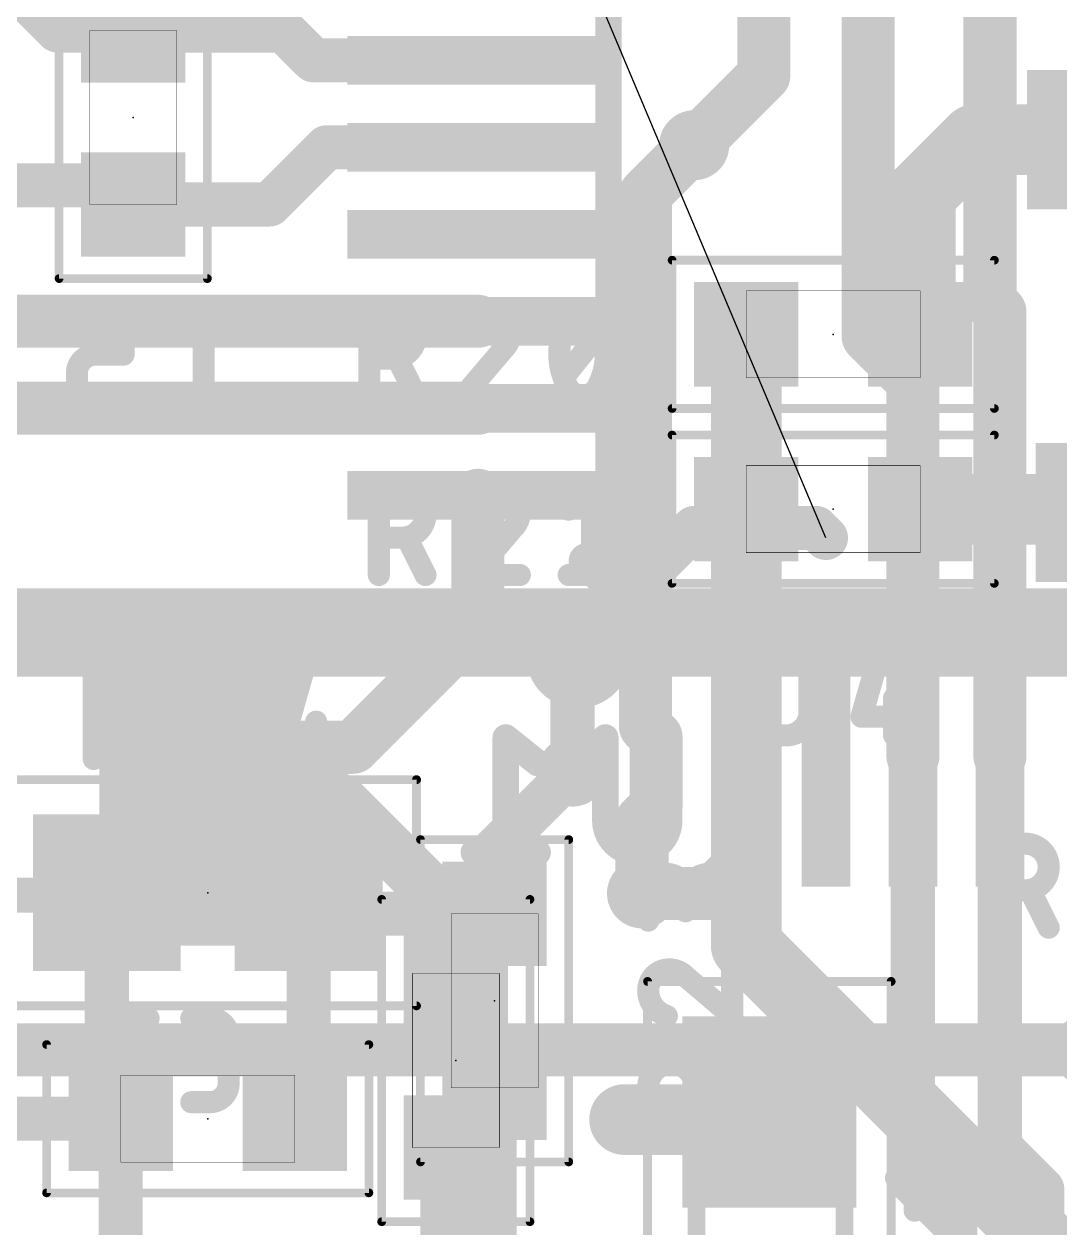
# Model space of a CAD drawing. Extents: x 23.6 to 57.9, y 14.1 to 54.9.
# Drawn here: x 37.05 to 43, y 24.48 to 31.4 of the extents above; entities that cross this region are included whole.
import ezdxf

# ---------------------------------------------------------------- set-up
doc = ezdxf.new("R2010")
doc.units = 0
for name, color, linetype in [('1', 12, 'CONTINUOUS'), ('16', 132, 'CONTINUOUS'), ('18', 110, 'CONTINUOUS'), ('19', 53, 'CONTINUOUS'), ('22', 253, 'CONTINUOUS'), ('23', 53, 'CONTINUOUS'), ('24', 53, 'CONTINUOUS'), ('25', 253, 'CONTINUOUS'), ('26', 253, 'CONTINUOUS'), ('39', 12, 'CONTINUOUS'), ('40', 132, 'CONTINUOUS'), ('51', 253, 'CONTINUOUS'), ('52', 253, 'CONTINUOUS')]:
    doc.layers.add(name, color=color, linetype=linetype)

# ---------------------------------------------------------------- blocks, each defined once
blk = doc.blocks.new('RECT')
blk.add_solid([(-0.5, -0.5), (0.5, -0.5), (-0.5, 0.5), (0.5, 0.5)])
blk = doc.blocks.new('ROUNDV')
at = {"const_width": 0.5}
blk.add_lwpolyline([(0, -0.25, 1), (0, 0.25, 1), (0, -0.25)], format="xyb", dxfattribs=at)

msp = doc.modelspace()

# ---------------------------------------------------------------- linework, layer by layer
at = {"layer": '1'}
for points, const_width in [([(42.513, 30.732), (42.199, 30.418)], 0.4064), ([(43.213, 30.732), (42.513, 30.732)], 0.4064), ([(40.6196, 30.4196), (40.9, 30.7)], 0.3048), ([(42.199, 29.613), (42.199, 30.418)], 0.4064), ([(40.6196, 27.3601), (40.6196, 30.4196)], 0.3048), ([(41.199, 28.608), (41.199, 29.613)], 0.4064), ([(41.199, 26.101), (41.199, 28.608)], 0.4064), ([(42.199, 28.608), (43.243, 28.608)], 0.4064), ([(29.7, 27.9), (46.8, 27.9)], 0.508), ([(40.6806, 27.2991), (40.6196, 27.3601)], 0.3048), ([(40.6806, 26.9009), (40.6806, 27.2991)], 0.3048), ([(39.753, 26.653), (40.2, 27.1)], 0.254), ([(40.6, 26.8203), (40.6806, 26.9009)], 0.3048), ([(40.6, 26.4), (40.6, 26.8203)], 0.3048), ([(39.753, 26.283), (39.753, 26.653)], 0.254), ([(37.524, 26.4035), (37.524, 25.185)], 0.254), ([(38.8045, 26.283), (38.684, 26.4035)], 0.254), ([(38.684, 26.4035), (38.684, 25.185)], 0.254), ([(39.753, 26.283), (38.8045, 26.283)], 0.254), ([(43.63, 23.67), (41.199, 26.101)], 0.4064), ([(52.1, 25.5), (33.2, 25.5)], 0.3048), ([(39.753, 25.283), (39.753, 23.853)], 0.254), ([(37.524, 25.185), (37.604, 25.105)], 0.254), ([(38.684, 25.185), (38.604, 25.105)], 0.254), ([(36.705, 25.105), (37.604, 25.105)], 0.254), ([(37.604, 25.105), (37.604, 24.196)], 0.254)]:
    msp.add_lwpolyline(points, dxfattribs=dict(at, const_width=const_width))
for points, const_width in [([(42.513, 30.8336, 1), (42.513, 30.6304)], 0.2032), ([(42.5848, 30.6602, 1), (42.4412, 30.8038)], 0.2032), ([(40.9539, 30.6461, 1), (40.8461, 30.7539)], 0.1524), ([(42.3006, 30.418, 1), (42.0974, 30.418)], 0.2032), ([(42.1272, 30.4898, 1), (42.2708, 30.3462)], 0.2032), ([(40.6958, 30.4196, 1), (40.5434, 30.4196)], 0.1524), ([(40.5657, 30.4735, 1), (40.6735, 30.3657)], 0.1524), ([(41.3006, 29.613, 1), (41.0974, 29.613)], 0.2032), ([(42.0974, 29.613, 1), (42.3006, 29.613)], 0.2032), ([(41.3006, 28.608, 1), (41.0974, 28.608)], 0.2032), ([(42.199, 28.7096, 1), (42.199, 28.5064)], 0.2032), ([(41.0974, 28.608, 1), (41.3006, 28.608)], 0.2032), ([(40.6735, 27.414, 1), (40.5657, 27.3062)], 0.1524), ([(40.5434, 27.3601, 1), (40.6958, 27.3601)], 0.1524), ([(40.7568, 27.2991, 1), (40.6044, 27.2991)], 0.1524), ([(40.6267, 27.2452, 1), (40.7345, 27.353)], 0.1524), ([(40.2449, 27.0551, 1), (40.1551, 27.1449)], 0.127), ([(40.7345, 26.847, 1), (40.6267, 26.9548)], 0.1524), ([(40.6762, 26.8203, 1), (40.5238, 26.8203)], 0.1524), ([(40.5461, 26.8742, 1), (40.6539, 26.7664)], 0.1524), ([(40.6044, 26.9009, 1), (40.7568, 26.9009)], 0.1524), ([(39.8165, 26.653, 1), (39.6895, 26.653)], 0.127), ([(39.7081, 26.6979, 1), (39.7979, 26.6081)], 0.127), ([(37.5875, 26.4035, 1), (37.4605, 26.4035)], 0.127), ([(38.7289, 26.4484, 1), (38.6391, 26.3586)], 0.127), ([(38.7475, 26.4035, 1), (38.6205, 26.4035)], 0.127), ([(40.5238, 26.4, 1), (40.6762, 26.4)], 0.1524), ([(38.8045, 26.3465, 1), (38.8045, 26.2195)], 0.127), ([(38.7596, 26.2381, 1), (38.8494, 26.3279)], 0.127), ([(39.753, 26.2195, 1), (39.753, 26.3465)], 0.127), ([(39.6895, 26.283, 1), (39.8165, 26.283)], 0.127), ([(41.2708, 26.1728, 1), (41.1272, 26.0292)], 0.2032), ([(41.0974, 26.101, 1), (41.3006, 26.101)], 0.2032), ([(39.8165, 25.283, 1), (39.6895, 25.283)], 0.127), ([(37.5689, 25.2299, 1), (37.4791, 25.1401)], 0.127), ([(38.7289, 25.1401, 1), (38.6391, 25.2299)], 0.127), ([(37.4605, 25.185, 1), (37.5875, 25.185)], 0.127), ([(37.6675, 25.105, 1), (37.5405, 25.105)], 0.127), ([(37.5591, 25.0601, 1), (37.6489, 25.1499)], 0.127), ([(37.604, 25.0415, 1), (37.604, 25.1685)], 0.127), ([(38.5591, 25.1499, 1), (38.6489, 25.0601)], 0.127), ([(38.6205, 25.185, 1), (38.7475, 25.185)], 0.127)]:
    msp.add_lwpolyline(points, format="xyb", dxfattribs=dict(at, const_width=const_width))
at = {"layer": '16'}
for points, const_width in [([(42.6, 29.8), (42.6, 34.1)], 0.3048), ([(41.3, 31.1), (41.3, 34)], 0.3048), ([(41.9, 29.6), (41.9, 34)], 0.3048), ([(37.2404, 31.3596), (37, 31.6)], 0.254), ([(37.676, 31.3596), (37.2404, 31.3596)], 0.254), ([(38.5404, 31.3596), (37.676, 31.3596)], 0.254), ([(38.712, 31.188), (38.5404, 31.3596)], 0.254), ([(39.657, 31.188), (38.712, 31.188)], 0.254), ([(40.9, 30.7), (41.3, 31.1)], 0.3048), ([(38.788, 30.688), (38.4596, 30.3596)], 0.254), ([(39.657, 30.688), (38.788, 30.688)], 0.254), ([(37.5662, 30.4694), (36.6, 30.4694)], 0.254), ([(37.676, 30.3596), (37.5662, 30.4694)], 0.254), ([(38.4596, 30.3596), (37.676, 30.3596)], 0.254), ([(42.657, 29.743), (42.6, 29.8)], 0.3048), ([(42.657, 27.188), (42.657, 29.743)], 0.3048), ([(39.657, 29.688), (36.188, 29.688)], 0.3048), ([(42.157, 29.343), (41.9, 29.6)], 0.3048), ([(42.157, 27.188), (42.157, 29.343)], 0.3048), ([(39.657, 29.188), (36.488, 29.188)], 0.3048), ([(39.657, 28.688), (39.657, 27.957)], 0.3048), ([(40.2, 27.8), (40.9, 28.5)], 0.254), ([(40.9, 28.5), (41.6, 28.5)], 0.254), ([(41.6, 28.5), (41.657, 28.443)], 0.254), ([(39.657, 27.957), (38.9394, 27.2394)], 0.3048), ([(40.2, 27.1), (40.2, 27.8)], 0.254), ([(38.1, 27.2394), (38.0304, 27.1698)], 0.3048), ([(38.9394, 27.2394), (38.1, 27.2394)], 0.3048), ([(41.157, 27.188), (41.157, 26.557)], 0.3048), ([(38.0304, 27.1698), (38.0304, 27.1394)], 0.3048), ([(38.0304, 27.1394), (38.2304, 26.9394)], 0.3048), ([(42.157, 27.188), (42.157, 24.7359)], 0.254), ([(42.657, 27.188), (42.657, 24.943)], 0.254), ([(38.8606, 26.9394), (38.2304, 26.9394)], 0.3048), ([(39.3455, 26.4545), (38.8606, 26.9394)], 0.3048), ([(41.157, 26.557), (41, 26.4)], 0.3048), ([(39.53, 26.27), (39.3455, 26.4545)], 0.3048), ([(41, 26.4), (40.6, 26.4)], 0.3048), ([(39.53, 25.939), (39.53, 26.27)], 0.3048), ([(41.332, 25.1438), (41.2882, 25.1)], 0.4064), ([(41.2882, 25.1), (40.5, 25.1)], 0.4064), ([(39.53, 24.939), (39.53, 23.77)], 0.4064), ([(42.657, 24.943), (42.9, 24.7)], 0.254), ([(42.157, 24.7359), (42.4, 24.4929)], 0.254), ([(42.9, 24.7), (42.9, 23.3886)], 0.254), ([(42.4, 24.4929), (42.4, 23.1815)], 0.254)]:
    msp.add_lwpolyline(points, dxfattribs=dict(at, const_width=const_width))
for points, const_width in [([(37.2404, 31.4231, 1), (37.2404, 31.2961)], 0.127), ([(37.676, 31.4231, 1), (37.676, 31.2961)], 0.127), ([(37.676, 31.2961, 1), (37.676, 31.4231)], 0.127), ([(38.5853, 31.4045, 1), (38.4955, 31.3147)], 0.127), ([(38.5404, 31.2961, 1), (38.5404, 31.4231)], 0.127), ([(37.1955, 31.3147, 1), (37.2853, 31.4045)], 0.127), ([(38.712, 31.2515, 1), (38.712, 31.1245)], 0.127), ([(38.6671, 31.1431, 1), (38.7569, 31.2329)], 0.127), ([(39.657, 31.1245, 1), (39.657, 31.2515)], 0.127), ([(41.3539, 31.0461, 1), (41.2461, 31.1539)], 0.1524), ([(41.2238, 31.1, 1), (41.3762, 31.1)], 0.1524), ([(38.788, 30.7515, 1), (38.788, 30.6245)], 0.127), ([(38.8329, 30.6431, 1), (38.7431, 30.7329)], 0.127), ([(39.657, 30.6245, 1), (39.657, 30.7515)], 0.127), ([(40.8461, 30.7539, 1), (40.9539, 30.6461)], 0.1524), ([(37.6111, 30.5143, 1), (37.5213, 30.4245)], 0.127), ([(37.5662, 30.4059, 1), (37.5662, 30.5329)], 0.127), ([(37.676, 30.4231, 1), (37.676, 30.2961)], 0.127), ([(37.631, 30.3147, 1), (37.7209, 30.4045)], 0.127), ([(38.4147, 30.4045, 1), (38.5045, 30.3147)], 0.127), ([(38.4596, 30.2961, 1), (38.4596, 30.4231)], 0.127), ([(42.6539, 29.8539, 1), (42.5461, 29.7461)], 0.1524), ([(42.7332, 29.743, 1), (42.5808, 29.743)], 0.1524), ([(39.657, 29.6118, 1), (39.657, 29.7642)], 0.1524), ([(42.5238, 29.8, 1), (42.6762, 29.8)], 0.1524), ([(42.6031, 29.6891, 1), (42.7109, 29.7969)], 0.1524), ([(41.9539, 29.6539, 1), (41.8461, 29.5461)], 0.1524), ([(41.8238, 29.6, 1), (41.9762, 29.6)], 0.1524), ([(42.2332, 29.343, 1), (42.0808, 29.343)], 0.1524), ([(42.1031, 29.2891, 1), (42.2109, 29.3969)], 0.1524), ([(39.657, 29.1118, 1), (39.657, 29.2642)], 0.1524), ([(39.7332, 28.688, 1), (39.5808, 28.688)], 0.1524), ([(40.9, 28.5635, 1), (40.9, 28.4365)], 0.127), ([(40.9449, 28.4551, 1), (40.8551, 28.5449)], 0.127), ([(41.6449, 28.5449, 1), (41.5551, 28.4551)], 0.127), ([(41.6, 28.4365, 1), (41.6, 28.5635)], 0.127), ([(41.6121, 28.3981, 1), (41.7019, 28.4879)], 0.127), ([(39.7109, 27.9031, 1), (39.6031, 28.0109)], 0.1524), ([(39.5808, 27.957, 1), (39.7332, 27.957)], 0.1524), ([(40.2635, 27.8, 1), (40.1365, 27.8)], 0.127), ([(40.1551, 27.8449, 1), (40.2449, 27.7551)], 0.127), ([(38.1, 27.3156, 1), (38.1, 27.1632)], 0.1524), ([(38.1539, 27.1855, 1), (38.0461, 27.2933)], 0.1524), ([(38.8855, 27.2933, 1), (38.9933, 27.1855)], 0.1524), ([(38.9394, 27.1632, 1), (38.9394, 27.3156)], 0.1524), ([(41.2332, 27.188, 1), (41.0808, 27.188)], 0.1524), ([(38.1066, 27.1698, 1), (37.9542, 27.1698)], 0.1524), ([(37.9765, 27.2237, 1), (38.0843, 27.1159)], 0.1524), ([(38.0843, 27.1933, 1), (37.9765, 27.0855)], 0.1524), ([(42.0808, 27.188, 1), (42.2332, 27.188)], 0.1524), ([(42.2205, 27.188, 1), (42.0935, 27.188)], 0.127), ([(42.5808, 27.188, 1), (42.7332, 27.188)], 0.1524), ([(42.7205, 27.188, 1), (42.5935, 27.188)], 0.127), ([(37.9542, 27.1394, 1), (38.1066, 27.1394)], 0.1524), ([(40.1365, 27.1, 1), (40.2635, 27.1)], 0.127), ([(38.2304, 27.0156, 1), (38.2304, 26.8632)], 0.1524), ([(38.1765, 26.8855, 1), (38.2843, 26.9933)], 0.1524), ([(38.9145, 26.9933, 1), (38.8067, 26.8855)], 0.1524), ([(38.8606, 26.8632, 1), (38.8606, 27.0156)], 0.1524), ([(41.2109, 26.5031, 1), (41.1031, 26.6109)], 0.1524), ([(39.3994, 26.5084, 1), (39.2916, 26.4006)], 0.1524), ([(39.2916, 26.4006, 1), (39.3994, 26.5084)], 0.1524), ([(41.0808, 26.557, 1), (41.2332, 26.557)], 0.1524), ([(40.6, 26.4762, 1), (40.6, 26.3238)], 0.1524), ([(40.9461, 26.4539, 1), (41.0539, 26.3461)], 0.1524), ([(41, 26.3238, 1), (41, 26.4762)], 0.1524), ([(39.6062, 26.27, 1), (39.4538, 26.27)], 0.1524), ([(39.4761, 26.2161, 1), (39.5839, 26.3239)], 0.1524), ([(39.4538, 25.939, 1), (39.6062, 25.939)], 0.1524), ([(41.4038, 25.072, 1), (41.2602, 25.2156)], 0.2032), ([(40.5, 25.2016, 1), (40.5, 24.9984)], 0.2032), ([(41.2164, 25.1718, 1), (41.36, 25.0282)], 0.2032), ([(41.2882, 24.9984, 1), (41.2882, 25.2016)], 0.2032), ([(39.6316, 24.939, 1), (39.4284, 24.939)], 0.2032), ([(42.7019, 24.9879, 1), (42.6121, 24.8981)], 0.127), ([(42.5935, 24.943, 1), (42.7205, 24.943)], 0.127), ([(42.2019, 24.7808, 1), (42.1121, 24.691)], 0.127), ([(42.0935, 24.7359, 1), (42.2205, 24.7359)], 0.127), ([(42.9635, 24.7, 1), (42.8365, 24.7)], 0.127), ([(42.8551, 24.6551, 1), (42.9449, 24.7449)], 0.127), ([(42.4635, 24.4929, 1), (42.3365, 24.4929)], 0.127), ([(42.3551, 24.448, 1), (42.4449, 24.5378)], 0.127)]:
    msp.add_lwpolyline(points, format="xyb", dxfattribs=dict(at, const_width=const_width))
at = {"layer": '19'}
msp.add_line((41.657, 28.443), (39.657, 33.188), dxfattribs=at)
at = {"layer": '22', "const_width": 0.2032}
msp.add_lwpolyline([(40.28, 28.311), (40.78, 27.811)], dxfattribs=at)
at = {"layer": '22'}
for points, const_width in [([(40.3159, 28.3469, 1), (40.2441, 28.2751)], 0.1016), ([(40.234, 27.615, 1), (40.234, 27.915, 1), (40.234, 27.615)], 0.3), ([(40.7441, 27.7751, 1), (40.8159, 27.8469)], 0.1016)]:
    msp.add_lwpolyline(points, format="xyb", dxfattribs=dict(at, const_width=const_width))
at = {"layer": '23'}
for p in [(41.699, 29.613), (41.699, 28.608), (38.104, 26.4035), (39.753, 25.783), (38.104, 25.105)]:
    msp.add_point(p, dxfattribs=at)
at = {"layer": '24'}
for p in [(37.676, 30.8596), (39.53, 25.439)]:
    msp.add_point(p, dxfattribs=at)
at = {"layer": '25'}
for points, const_width in [([(39.0652, 29.7425, 1), (39.0017, 29.7425)], 0.0635), ([(39.0335, 29.7742, 1), (39.0335, 29.7108)], 0.0635), ([(39.1675, 29.4744, 1), (39.1675, 29.7425)], 0.127), ([(39.1675, 29.7742, 1), (39.1675, 29.7108)], 0.0635), ([(39.1675, 29.7108, 1), (39.1675, 29.7742)], 0.0635), ([(39.7232, 29.7425, 0.3252), (39.5758, 29.6353)], 0.127), ([(39.8439, 29.6218, 0.4142), (39.7232, 29.7425)], 0.127), ([(39.7232, 29.7742, 1), (39.7232, 29.7107)], 0.0635), ([(39.7232, 29.7108, 1), (39.7232, 29.7742)], 0.0635), ([(40.2584, 29.7425, 0.3205), (40.1646, 29.6755)], 0.127), ([(40.3523, 29.6755, 0.3205), (40.2584, 29.7425)], 0.127), ([(40.2584, 29.7742, 1), (40.2584, 29.7108)], 0.0635), ([(40.2584, 29.7108, 1), (40.2584, 29.7742)], 0.0635), ([(39.8037, 29.528, 0.2053), (39.8439, 29.6218)], 0.127), ([(39.8756, 29.6218, 1), (39.8121, 29.6218)], 0.0635), ([(40.1646, 29.6755, 0.1139), (40.1244, 29.5012)], 0.127), ([(40.1346, 29.6858, 1), (40.1946, 29.6652)], 0.0635), ([(40.1931, 29.6616, 1), (40.1361, 29.6894)], 0.0635), ([(40.3808, 29.6894, 1), (40.3237, 29.6616)], 0.0635), ([(40.3925, 29.5012, 0.1139), (40.3523, 29.6755)], 0.127), ([(40.3223, 29.6652, 1), (40.3823, 29.6858)], 0.0635), ([(40.3905, 29.6154, 1), (40.3409, 29.6551)], 0.0635), ([(39.5456, 29.645, 1), (39.606, 29.6255)], 0.0635), ([(39.8121, 29.6218, 1), (39.8756, 29.6218)], 0.0635), ([(39.7818, 29.551, 1), (39.8255, 29.505)], 0.0635), ([(39.8278, 29.5074, 1), (39.7795, 29.5486)], 0.0635), ([(40.1561, 29.5012, 1), (40.0926, 29.5012)], 0.0635), ([(40.1244, 29.5012, 0.1139), (40.1646, 29.3269)], 0.127), ([(40.3523, 29.3269, 0.1139), (40.3925, 29.5012)], 0.127), ([(40.4243, 29.5012, 1), (40.3608, 29.5012)], 0.0635), ([(39.0335, 29.5061, 1), (39.0335, 29.4426)], 0.0635), ([(39.1675, 29.5061, 1), (39.1675, 29.4426)], 0.0635), ([(39.2228, 29.4886, 1), (39.166, 29.4602)], 0.0635), ([(39.1675, 29.4426, 1), (39.1675, 29.5061)], 0.0635), ([(40.0926, 29.5012, 1), (40.1561, 29.5012)], 0.0635), ([(40.3608, 29.5012, 1), (40.4243, 29.5012)], 0.0635), ([(40.1264, 29.387, 1), (40.176, 29.3473)], 0.0635), ([(40.1646, 29.3269, 0.3205), (40.2584, 29.2599)], 0.127), ([(40.1946, 29.3372, 1), (40.1346, 29.3166)], 0.0635), ([(40.1361, 29.313, 1), (40.1931, 29.3408)], 0.0635), ([(40.2584, 29.2599, 0.3205), (40.3523, 29.3269)], 0.127), ([(40.3237, 29.3408, 1), (40.3808, 29.313)], 0.0635), ([(40.3823, 29.3166, 1), (40.3223, 29.3372)], 0.0635), ([(39.0017, 29.2599, 1), (39.0652, 29.2599)], 0.0635), ([(39.2732, 29.2457, 1), (39.33, 29.2741)], 0.0635), ([(39.5758, 29.2917, 1), (39.5758, 29.2282)], 0.0635), ([(39.5516, 29.2805, 1), (39.6, 29.2393)], 0.0635), ([(39.8439, 29.2282, 1), (39.8439, 29.2917)], 0.0635), ([(40.2584, 29.2916, 1), (40.2584, 29.2282)], 0.0635), ([(40.2584, 29.2282, 1), (40.2584, 29.2916)], 0.0635), ([(39.1192, 28.7125, 1), (39.0557, 28.7125)], 0.0635), ([(39.0875, 28.7443, 1), (39.0875, 28.6808)], 0.0635), ([(39.2215, 28.4444, 1), (39.2215, 28.7125)], 0.127), ([(39.2215, 28.7443, 1), (39.2215, 28.6808)], 0.0635), ([(39.2215, 28.6808, 1), (39.2215, 28.7443)], 0.0635), ([(39.7772, 28.7125, 0.3252), (39.6298, 28.6053)], 0.127), ([(39.8979, 28.5918, 0.4142), (39.7772, 28.7125)], 0.127), ([(39.7772, 28.7442, 1), (39.7772, 28.6807)], 0.0635), ([(39.7772, 28.6808, 1), (39.7772, 28.7442)], 0.0635), ([(40.3442, 28.7125, 1), (40.2807, 28.7125)], 0.0635), ([(40.3323, 28.6877, 1), (40.2926, 28.7373)], 0.0635), ([(39.5996, 28.615, 1), (39.66, 28.5955)], 0.0635), ([(39.8577, 28.498, 0.2053), (39.8979, 28.5918)], 0.127), ([(39.9296, 28.5918, 1), (39.8661, 28.5918)], 0.0635), ([(40.1586, 28.63, 1), (40.1982, 28.5805)], 0.0635), ([(39.8661, 28.5918, 1), (39.9296, 28.5918)], 0.0635), ([(39.0875, 28.4761, 1), (39.0875, 28.4126)], 0.0635), ([(39.2215, 28.4761, 1), (39.2215, 28.4126)], 0.0635), ([(39.2768, 28.4586, 1), (39.22, 28.4302)], 0.0635), ([(39.2215, 28.4126, 1), (39.2215, 28.4761)], 0.0635), ([(39.8358, 28.521, 1), (39.8795, 28.475)], 0.0635), ([(39.8818, 28.4774, 1), (39.8335, 28.5186)], 0.0635), ([(39.0557, 28.2299, 1), (39.1192, 28.2299)], 0.0635), ([(39.3272, 28.2157, 1), (39.384, 28.2441)], 0.0635), ([(39.6298, 28.2616, 1), (39.6298, 28.1982)], 0.0635), ([(39.6056, 28.2505, 1), (39.654, 28.2093)], 0.0635), ([(39.8979, 28.1982, 1), (39.8979, 28.2616)], 0.0635), ([(40.1784, 28.2616, 1), (40.1784, 28.1982)], 0.0635), ([(40.2807, 28.2299, 1), (40.3442, 28.2299)], 0.0635), ([(40.4465, 28.1982, 1), (40.4465, 28.2616)], 0.0635), ([(41.3262, 27.7905, 1), (41.2627, 27.7905)], 0.0635), ([(41.2945, 27.8223, 1), (41.2945, 27.7588)], 0.0635), ([(41.5626, 27.6564, 0.4142), (41.4285, 27.7905)], 0.127), ([(41.4285, 27.8223, 1), (41.4285, 27.7588)], 0.0635), ([(41.4285, 27.7588, 1), (41.4285, 27.8223)], 0.0635), ([(41.9992, 27.7818, 1), (41.9381, 27.7992)], 0.0635), ([(37.449, 27.6868, 1), (37.449, 27.6233)], 0.0635), ([(37.4808, 27.655, 1), (37.4173, 27.655)], 0.0635), ([(37.5831, 27.6868, 1), (37.5831, 27.6233)], 0.0635), ([(37.5831, 27.3869, 1), (37.5831, 27.655)], 0.127), ([(37.5831, 27.6233, 1), (37.5831, 27.6868)], 0.0635), ([(38.1387, 27.655, 0.3252), (37.9913, 27.5478)], 0.127), ([(38.1387, 27.6868, 1), (38.1387, 27.6233)], 0.0635), ([(38.2594, 27.5344, 0.4142), (38.1387, 27.655)], 0.127), ([(38.1387, 27.6233, 1), (38.1387, 27.6868)], 0.0635), ([(38.6777, 27.6463, 1), (38.6166, 27.6638)], 0.0635), ([(41.5943, 27.6564, 1), (41.5308, 27.6564)], 0.0635), ([(41.5308, 27.6564, 1), (41.5943, 27.6564)], 0.0635), ([(37.9611, 27.5576, 1), (38.0215, 27.538)], 0.0635), ([(38.2192, 27.4405, 0.2053), (38.2594, 27.5344)], 0.127), ([(38.2911, 27.5344, 1), (38.2276, 27.5344)], 0.0635), ([(38.2276, 27.5344, 1), (38.2911, 27.5344)], 0.0635), ([(42.0808, 27.5224, 1), (42.0173, 27.5224)], 0.0635), ([(38.1973, 27.4635, 1), (38.2411, 27.4176)], 0.0635), ([(38.2434, 27.42, 1), (38.195, 27.4611)], 0.0635), ([(41.4285, 27.3079, 0.4142), (41.5626, 27.442)], 0.127), ([(41.5943, 27.442, 1), (41.5308, 27.442)], 0.0635), ([(41.5308, 27.442, 1), (41.5943, 27.442)], 0.0635), ([(41.8614, 27.4469, 1), (41.8614, 27.3834)], 0.0635), ([(42.1295, 27.3834, 1), (42.1295, 27.4469)], 0.0635), ([(37.449, 27.4187, 1), (37.449, 27.3552)], 0.0635), ([(37.5831, 27.4187, 1), (37.5831, 27.3552)], 0.0635), ([(37.6383, 27.4011, 1), (37.5815, 27.3727)], 0.0635), ([(37.5831, 27.3552, 1), (37.5831, 27.4187)], 0.0635), ([(38.7593, 27.3869, 1), (38.6958, 27.3869)], 0.0635), ([(41.8309, 27.4239, 1), (41.8919, 27.4064)], 0.0635), ([(38.5399, 27.3114, 1), (38.5399, 27.2479)], 0.0635), ([(38.808, 27.2479, 1), (38.808, 27.3114)], 0.0635), ([(41.2627, 27.3079, 1), (41.3262, 27.3079)], 0.0635), ([(41.2945, 27.3396, 1), (41.2945, 27.2762)], 0.0635), ([(41.4285, 27.3396, 1), (41.4285, 27.2762)], 0.0635), ([(41.4285, 27.2762, 1), (41.4285, 27.3396)], 0.0635), ([(42.0173, 27.3079, 1), (42.0808, 27.3079)], 0.0635), ([(38.5094, 27.2884, 1), (38.5704, 27.271)], 0.0635), ([(37.4173, 27.1724, 1), (37.4808, 27.1724)], 0.0635), ([(37.6887, 27.1582, 1), (37.7455, 27.1866)], 0.0635), ([(37.9913, 27.2042, 1), (37.9913, 27.1407)], 0.0635), ([(37.9671, 27.193, 1), (38.0155, 27.1519)], 0.0635), ([(38.2594, 27.1407, 1), (38.2594, 27.2042)], 0.0635), ([(38.6958, 27.1724, 1), (38.7593, 27.1724)], 0.0635), ([(42.7012, 26.6855, 1), (42.6377, 26.6855)], 0.0635), ([(42.6695, 26.7172, 1), (42.6695, 26.6538)], 0.0635), ([(42.8035, 26.4174, 1), (42.8035, 26.6855)], 0.127), ([(42.8035, 26.7172, 1), (42.8035, 26.6538)], 0.0635), ([(42.8035, 26.6538, 1), (42.8035, 26.7172)], 0.0635), ([(40.8501, 26.4045, 1), (40.6357, 26.4045)], 0.127), ([(41.1183, 26.3776, 1), (40.8501, 26.3776)], 0.127), ([(40.6674, 26.4045, 1), (40.6039, 26.4045)], 0.0635), ([(40.6039, 26.4045, 1), (40.6674, 26.4045)], 0.0635), ([(40.8819, 26.4045, 1), (40.8184, 26.4045)], 0.0635), ([(40.8184, 26.4045, 1), (40.8819, 26.4045)], 0.0635), ([(41.15, 26.3776, 1), (41.0865, 26.3776)], 0.0635), ([(42.6695, 26.4491, 1), (42.6695, 26.3856)], 0.0635), ([(42.8035, 26.4491, 1), (42.8035, 26.3856)], 0.0635), ([(42.8588, 26.4316, 1), (42.802, 26.4032)], 0.0635), ([(42.8035, 26.3856, 1), (42.8035, 26.4491)], 0.0635), ([(40.8184, 26.3776, 1), (40.8819, 26.3776)], 0.0635), ([(41.0865, 26.3776, 1), (41.15, 26.3776)], 0.0635), ([(40.8184, 26.2972, 1), (40.8819, 26.2972)], 0.0635), ([(40.6039, 26.2436, 1), (40.6674, 26.2436)], 0.0635), ([(41.0865, 26.2436, 1), (41.15, 26.2436)], 0.0635), ([(42.6377, 26.2029, 1), (42.7012, 26.2029)], 0.0635), ([(42.9092, 26.1887, 1), (42.966, 26.2171)], 0.0635), ([(40.7563, 25.9631, 0.4142), (40.6356, 25.8424)], 0.127), ([(40.8501, 25.9229, 0.2053), (40.7563, 25.9631)], 0.127), ([(40.7563, 25.9948, 1), (40.7563, 25.9313)], 0.0635), ([(40.7563, 25.9313, 1), (40.7563, 25.9948)], 0.0635), ([(41.15, 25.9631, 1), (41.0865, 25.9631)], 0.0635), ([(40.8707, 25.947, 1), (40.8296, 25.8987)], 0.0635), ([(40.8271, 25.901, 1), (40.8731, 25.9447)], 0.0635), ([(40.6674, 25.8424, 1), (40.6039, 25.8424)], 0.0635), ([(40.6357, 25.8424, 0.3252), (40.7429, 25.695)], 0.127), ([(40.6039, 25.8424, 1), (40.6674, 25.8424)], 0.0635), ([(40.7331, 25.6648, 1), (40.7527, 25.7252)], 0.0635), ([(41.0977, 25.6708, 1), (41.1388, 25.7192)], 0.0635), ([(41.0865, 25.695, 1), (41.15, 25.695)], 0.0635), ([(40.9038, 25.2867, 1), (40.6357, 25.2867)], 0.127), ([(41.1324, 25.3924, 1), (41.1041, 25.4492)], 0.0635), ([(40.6674, 25.2867, 1), (40.6039, 25.2867)], 0.0635), ([(40.9355, 25.2867, 1), (40.872, 25.2867)], 0.0635), ([(40.8896, 25.342, 1), (40.918, 25.2852)], 0.0635), ([(40.6039, 25.2867, 1), (40.6674, 25.2867)], 0.0635), ([(40.872, 25.2867, 1), (40.9355, 25.2867)], 0.0635), ([(40.6357, 25.1844, 1), (40.6357, 25.1209)], 0.0635), ([(41.1183, 25.1209, 1), (41.1183, 25.1844)], 0.0635), ([(40.6039, 25.1527, 1), (40.6674, 25.1527)], 0.0635), ([(40.872, 25.1527, 1), (40.9355, 25.1527)], 0.0635)]:
    msp.add_lwpolyline(points, format="xyb", dxfattribs=dict(at, const_width=const_width))
at = {"layer": '25', "const_width": 0.127}
for points in [[(39.0335, 29.2599), (39.0335, 29.7425)], [(39.0335, 29.7425), (39.1675, 29.7425)], [(40.1512, 29.3671), (40.3657, 29.6353)], [(39.8037, 29.528), (39.5758, 29.2599)], [(39.1675, 29.4744), (39.0335, 29.4744)], [(39.3016, 29.2599), (39.1944, 29.4744)], [(39.5758, 29.2599), (39.8439, 29.2599)], [(39.0875, 28.2299), (39.0875, 28.7125)], [(39.0875, 28.7125), (39.2215, 28.7125)], [(40.1784, 28.6053), (40.3124, 28.7125)], [(40.3124, 28.7125), (40.3124, 28.2299)], [(39.2215, 28.4444), (39.0875, 28.4444)], [(39.3556, 28.2299), (39.2484, 28.4444)], [(39.8577, 28.498), (39.6298, 28.2299)], [(39.6298, 28.2299), (39.8979, 28.2299)], [(40.1784, 28.2299), (40.4465, 28.2299)], [(41.2945, 27.3079), (41.2945, 27.7905)], [(41.2945, 27.7905), (41.4285, 27.7905)], [(41.9687, 27.7905), (41.8614, 27.4151)], [(37.449, 27.1724), (37.449, 27.655)], [(37.449, 27.655), (37.5831, 27.655)], [(38.6472, 27.655), (38.5399, 27.2797)], [(41.5626, 27.6564), (41.5626, 27.442)], [(42.0491, 27.5224), (42.0491, 27.3079)], [(38.2192, 27.4405), (37.9913, 27.1724)], [(41.8614, 27.4151), (42.1295, 27.4151)], [(37.5831, 27.3869), (37.449, 27.3869)], [(37.7171, 27.1724), (37.6099, 27.3869)], [(38.7276, 27.3869), (38.7276, 27.1724)], [(38.5399, 27.2797), (38.808, 27.2797)], [(41.4285, 27.3079), (41.2945, 27.3079)], [(37.9913, 27.1724), (38.2594, 27.1724)], [(42.6695, 26.2029), (42.6695, 26.6855)], [(42.6695, 26.6855), (42.8035, 26.6855)], [(40.6357, 26.2436), (40.6357, 26.4045)], [(40.8501, 26.4045), (40.8501, 26.2972)], [(41.1183, 26.2436), (41.1183, 26.3776)], [(42.8035, 26.4174), (42.6695, 26.4174)], [(42.9376, 26.2029), (42.8304, 26.4174)], [(41.1183, 25.695), (41.1183, 25.9631)], [(40.8501, 25.9229), (41.1183, 25.695)], [(41.1183, 25.4208), (40.9038, 25.3136)], [(40.6357, 25.1527), (40.6357, 25.2867)], [(40.9038, 25.2867), (40.9038, 25.1527)], [(41.1183, 25.1527), (40.6357, 25.1527)]]:
    msp.add_lwpolyline(points, dxfattribs=at)
at = {"layer": '26'}
for points, const_width in [([(37.6202, 29.7111), (37.3521, 29.7111)], 0.127), ([(37.6202, 29.4966), (37.6202, 29.7111)], 0.127), ([(37.973, 29.7111), (37.8658, 29.7111)], 0.127), ([(38.0802, 29.3357), (38.0802, 29.6039)], 0.127), ([(37.4593, 29.4966), (37.6202, 29.4966)], 0.127), ([(37.3521, 29.3357), (37.3521, 29.3894)], 0.127), ([(37.6202, 29.2285), (37.4593, 29.2285)], 0.127), ([(37.8658, 29.2285), (37.973, 29.2285)], 0.127), ([(40.0003, 27.1491), (39.8169, 27.2958)], 0.1524), ([(39.8169, 27.2958), (39.8169, 26.6354)], 0.1524), ([(40.3893, 26.8189), (40.3893, 27.2958)], 0.1524), ([(40.7562, 27.2958), (40.7562, 26.8189)], 0.1524), ([(40.0003, 26.6354), (39.6334, 26.6354)], 0.1524), ([(37.764, 25.6825), (37.6032, 25.6825)], 0.127), ([(38.1168, 25.6825), (38.0096, 25.6825)], 0.127), ([(38.2241, 25.3071), (38.2241, 25.5753)], 0.127), ([(37.6032, 25.468), (37.7104, 25.468)], 0.127), ([(37.764, 25.1999), (37.63, 25.1999)], 0.127), ([(38.0096, 25.1999), (38.1168, 25.1999)], 0.127), ([(42.1671, 24.5765), (42.1671, 24.8446)], 0.127), ([(42.2744, 24.7642), (42.0599, 24.7642)], 0.127), ([(42.5425, 24.6837), (42.1671, 24.5765)], 0.127)]:
    msp.add_lwpolyline(points, dxfattribs=dict(at, const_width=const_width))
for points, const_width in [([(37.3521, 29.7429, 1), (37.3521, 29.6794)], 0.0635), ([(37.6519, 29.7111, 1), (37.5884, 29.7111)], 0.0635), ([(37.6202, 29.6794, 1), (37.6202, 29.7429)], 0.0635), ([(37.8658, 29.7429, 1), (37.8658, 29.6794)], 0.0635), ([(38.0802, 29.6039, 0.4142), (37.973, 29.7111)], 0.127), ([(37.973, 29.7429, 1), (37.973, 29.6794)], 0.0635), ([(37.973, 29.6794, 1), (37.973, 29.7429)], 0.0635), ([(38.112, 29.6039, 1), (38.0485, 29.6039)], 0.0635), ([(38.0485, 29.6039, 1), (38.112, 29.6039)], 0.0635), ([(37.4593, 29.4966, 0.4142), (37.3521, 29.3894)], 0.127), ([(37.4593, 29.5284, 1), (37.4593, 29.4649)], 0.0635), ([(37.4593, 29.4649, 1), (37.4593, 29.5284)], 0.0635), ([(37.6202, 29.4649, 1), (37.6202, 29.5284)], 0.0635), ([(37.5884, 29.4966, 1), (37.6519, 29.4966)], 0.0635), ([(37.3838, 29.3894, 1), (37.3203, 29.3894)], 0.0635), ([(37.3203, 29.3894, 1), (37.3838, 29.3894)], 0.0635), ([(37.3521, 29.3357, 0.4142), (37.4593, 29.2285)], 0.127), ([(37.3838, 29.3357, 1), (37.3203, 29.3357)], 0.0635), ([(37.3203, 29.3357, 1), (37.3838, 29.3357)], 0.0635), ([(37.973, 29.2285, 0.4142), (38.0802, 29.3357)], 0.127), ([(38.112, 29.3357, 1), (38.0485, 29.3357)], 0.0635), ([(38.0485, 29.3357, 1), (38.112, 29.3357)], 0.0635), ([(37.4593, 29.2603, 1), (37.4593, 29.1968)], 0.0635), ([(37.4593, 29.1968, 1), (37.4593, 29.2603)], 0.0635), ([(37.6202, 29.1968, 1), (37.6202, 29.2603)], 0.0635), ([(37.8658, 29.2603, 1), (37.8658, 29.1968)], 0.0635), ([(37.973, 29.2603, 1), (37.973, 29.1968)], 0.0635), ([(37.973, 29.1968, 1), (37.973, 29.2603)], 0.0635), ([(39.8407, 27.3256, 1), (39.793, 27.2661)], 0.0762), ([(39.855, 27.2958, 1), (39.7788, 27.2958)], 0.0762), ([(40.4274, 27.2958, 1), (40.3512, 27.2958)], 0.0762), ([(40.7943, 27.2958, 1), (40.7181, 27.2958)], 0.0762), ([(39.9765, 27.1193, 1), (40.0241, 27.1788)], 0.0762), ([(40.3893, 26.8189, 1), (40.7562, 26.8189)], 0.1524), ([(40.4274, 26.8189, 1), (40.3512, 26.8189)], 0.0762), ([(40.3512, 26.8189, 1), (40.4274, 26.8189)], 0.0762), ([(40.7943, 26.8189, 1), (40.7181, 26.8189)], 0.0762), ([(40.7181, 26.8189, 1), (40.7943, 26.8189)], 0.0762), ([(39.6334, 26.6735, 1), (39.6334, 26.5973)], 0.0762), ([(40.0003, 26.5973, 1), (40.0003, 26.6735)], 0.0762), ([(39.7788, 26.6354, 1), (39.855, 26.6354)], 0.0762), ([(37.6032, 25.6825, 1), (37.6032, 25.468)], 0.127), ([(37.6032, 25.7142, 1), (37.6032, 25.6508)], 0.0635), ([(37.6032, 25.6508, 1), (37.6032, 25.7142)], 0.0635), ([(37.764, 25.6508, 1), (37.764, 25.7142)], 0.0635), ([(38.0096, 25.7142, 1), (38.0096, 25.6508)], 0.0635), ([(38.2241, 25.5753, 0.4142), (38.1168, 25.6825)], 0.127), ([(38.1168, 25.7142, 1), (38.1168, 25.6507)], 0.0635), ([(38.1168, 25.6508, 1), (38.1168, 25.7142)], 0.0635), ([(38.2558, 25.5753, 1), (38.1923, 25.5753)], 0.0635), ([(38.1923, 25.5753, 1), (38.2558, 25.5753)], 0.0635), ([(37.63, 25.468, 1), (37.63, 25.1999)], 0.127), ([(37.6032, 25.4998, 1), (37.6032, 25.4363)], 0.0635), ([(37.6032, 25.4363, 1), (37.6032, 25.4998)], 0.0635), ([(37.63, 25.4363, 1), (37.63, 25.4998)], 0.0635), ([(37.7104, 25.4363, 1), (37.7104, 25.4998)], 0.0635), ([(38.1168, 25.1999, 0.4142), (38.2241, 25.3071)], 0.127), ([(38.2558, 25.3071, 1), (38.1923, 25.3071)], 0.0635), ([(38.1923, 25.3071, 1), (38.2558, 25.3071)], 0.0635), ([(37.63, 25.2316, 1), (37.63, 25.1682)], 0.0635), ([(37.63, 25.1682, 1), (37.63, 25.2316)], 0.0635), ([(37.764, 25.1682, 1), (37.764, 25.2316)], 0.0635), ([(38.0096, 25.2316, 1), (38.0096, 25.1682)], 0.0635), ([(38.1168, 25.2316, 1), (38.1168, 25.1682)], 0.0635), ([(38.1168, 25.1682, 1), (38.1168, 25.2316)], 0.0635), ([(42.1989, 24.8446, 1), (42.1354, 24.8446)], 0.0635), ([(42.0599, 24.7959, 1), (42.0599, 24.7324)], 0.0635), ([(42.2744, 24.7324, 1), (42.2744, 24.7959)], 0.0635), ([(42.5512, 24.6532, 1), (42.5338, 24.7143)], 0.0635), ([(42.1584, 24.607, 1), (42.1759, 24.546)], 0.0635), ([(42.1354, 24.5765, 1), (42.1989, 24.5765)], 0.0635)]:
    msp.add_lwpolyline(points, format="xyb", dxfattribs=dict(at, const_width=const_width))
at = {"layer": '39'}
for points, const_width in [([(42.6252, 30.0392), (40.7728, 30.0392)], 0.05), ([(40.7728, 30.0392), (40.7728, 29.1868)], 0.05), ([(42.6252, 29.1868), (42.6252, 30.0392)], 0.05), ([(40.7728, 29.1868), (42.6252, 29.1868)], 0.05), ([(42.6252, 29.0342), (40.7728, 29.0342)], 0.05), ([(40.7728, 29.0342), (40.7728, 28.1818)], 0.05), ([(42.6252, 28.1818), (42.6252, 29.0342)], 0.05), ([(40.7728, 28.1818), (42.6252, 28.1818)], 0.05), ([(36.904, 27.0535), (39.304, 27.0535)], 0.0508), ([(39.304, 27.0535), (39.304, 25.7535)], 0.0508), ([(40.1792, 26.7092), (39.3268, 26.7092)], 0.05), ([(39.3268, 26.7092), (39.3268, 24.8568)], 0.05), ([(40.1792, 24.8568), (40.1792, 26.7092)], 0.05), ([(39.304, 25.7535), (36.904, 25.7535)], 0.0508), ([(39.0302, 25.5312), (37.1778, 25.5312)], 0.05), ([(37.1778, 25.5312), (37.1778, 24.6788)], 0.05), ([(39.0302, 24.6788), (39.0302, 25.5312)], 0.05), ([(39.3268, 24.8568), (40.1792, 24.8568)], 0.05), ([(37.1778, 24.6788), (39.0302, 24.6788)], 0.05)]:
    msp.add_lwpolyline(points, dxfattribs=dict(at, const_width=const_width))
for points, const_width in [([(40.7728, 30.0517, 1), (40.7728, 30.0267)], 0.025), ([(40.7853, 30.0392, 1), (40.7603, 30.0392)], 0.025), ([(42.6377, 30.0392, 1), (42.6127, 30.0392)], 0.025), ([(42.6252, 30.0267, 1), (42.6252, 30.0517)], 0.025), ([(40.7728, 29.1993, 1), (40.7728, 29.1743)], 0.025), ([(40.7603, 29.1868, 1), (40.7853, 29.1868)], 0.025), ([(42.6127, 29.1868, 1), (42.6377, 29.1868)], 0.025), ([(42.6252, 29.1743, 1), (42.6252, 29.1993)], 0.025), ([(40.7728, 29.0467, 1), (40.7728, 29.0217)], 0.025), ([(40.7853, 29.0342, 1), (40.7603, 29.0342)], 0.025), ([(42.6377, 29.0342, 1), (42.6127, 29.0342)], 0.025), ([(42.6252, 29.0217, 1), (42.6252, 29.0467)], 0.025), ([(40.7728, 28.1943, 1), (40.7728, 28.1693)], 0.025), ([(40.7603, 28.1818, 1), (40.7853, 28.1818)], 0.025), ([(42.6127, 28.1818, 1), (42.6377, 28.1818)], 0.025), ([(42.6252, 28.1693, 1), (42.6252, 28.1943)], 0.025), ([(39.3167, 27.0535, 1), (39.2913, 27.0535)], 0.0254), ([(39.304, 27.0408, 1), (39.304, 27.0662)], 0.0254), ([(39.3268, 26.7217, 1), (39.3268, 26.6967)], 0.025), ([(39.3393, 26.7092, 1), (39.3143, 26.7092)], 0.025), ([(40.1917, 26.7092, 1), (40.1667, 26.7092)], 0.025), ([(40.1792, 26.6967, 1), (40.1792, 26.7217)], 0.025), ([(39.2913, 25.7535, 1), (39.3167, 25.7535)], 0.0254), ([(39.304, 25.7408, 1), (39.304, 25.7662)], 0.0254), ([(37.1778, 25.5437, 1), (37.1778, 25.5187)], 0.025), ([(37.1903, 25.5312, 1), (37.1653, 25.5312)], 0.025), ([(39.0427, 25.5312, 1), (39.0177, 25.5312)], 0.025), ([(39.0302, 25.5187, 1), (39.0302, 25.5437)], 0.025), ([(39.3268, 24.8693, 1), (39.3268, 24.8443)], 0.025), ([(39.3143, 24.8568, 1), (39.3393, 24.8568)], 0.025), ([(40.1667, 24.8568, 1), (40.1917, 24.8568)], 0.025), ([(40.1792, 24.8443, 1), (40.1792, 24.8693)], 0.025), ([(37.1778, 24.6913, 1), (37.1778, 24.6663)], 0.025), ([(39.0302, 24.6663, 1), (39.0302, 24.6913)], 0.025), ([(37.1653, 24.6788, 1), (37.1903, 24.6788)], 0.025), ([(39.0177, 24.6788, 1), (39.0427, 24.6788)], 0.025)]:
    msp.add_lwpolyline(points, format="xyb", dxfattribs=dict(at, const_width=const_width))
at = {"layer": '40'}
for points, const_width in [([(37.2497, 29.9334), (37.2497, 31.7858)], 0.05), ([(38.1022, 31.7858), (38.1022, 29.9334)], 0.05), ([(38.1022, 29.9334), (37.2497, 29.9334)], 0.05), ([(39.1038, 24.5128), (39.1038, 26.3652)], 0.05), ([(39.1038, 26.3652), (39.9562, 26.3652)], 0.05), ([(39.9562, 26.3652), (39.9562, 24.5128)], 0.05), ([(42.032, 25.8938), (40.632, 25.8938)], 0.0508), ([(40.632, 25.8938), (40.632, 22.6938)], 0.0508), ([(42.032, 22.6938), (42.032, 25.8938)], 0.0508), ([(39.9562, 24.5128), (39.1038, 24.5128)], 0.05)]:
    msp.add_lwpolyline(points, dxfattribs=dict(at, const_width=const_width))
for points, const_width in [([(37.2497, 29.9459, 1), (37.2497, 29.9209)], 0.025), ([(37.2372, 29.9334, 1), (37.2623, 29.9334)], 0.025), ([(38.0896, 29.9334, 1), (38.1147, 29.9334)], 0.025), ([(38.1022, 29.9209, 1), (38.1022, 29.9459)], 0.025), ([(39.1163, 26.3652, 1), (39.0913, 26.3652)], 0.025), ([(39.1038, 26.3777, 1), (39.1038, 26.3527)], 0.025), ([(39.9687, 26.3652, 1), (39.9437, 26.3652)], 0.025), ([(39.9562, 26.3527, 1), (39.9562, 26.3777)], 0.025), ([(40.632, 25.9065, 1), (40.632, 25.8811)], 0.0254), ([(40.6447, 25.8938, 1), (40.6193, 25.8938)], 0.0254), ([(42.0447, 25.8938, 1), (42.0193, 25.8938)], 0.0254), ([(42.032, 25.8811, 1), (42.032, 25.9065)], 0.0254), ([(39.1038, 24.5253, 1), (39.1038, 24.5003)], 0.025), ([(39.0913, 24.5128, 1), (39.1163, 24.5128)], 0.025), ([(39.9437, 24.5128, 1), (39.9687, 24.5128)], 0.025), ([(39.9562, 24.5003, 1), (39.9562, 24.5253)], 0.025)]:
    msp.add_lwpolyline(points, format="xyb", dxfattribs=dict(at, const_width=const_width))
at = {"layer": '51'}
for points, const_width in [([(41.199, 29.363), (41.199, 29.863)], 0.0025), ([(41.199, 29.863), (42.199, 29.863)], 0.0025), ([(42.199, 29.863), (42.199, 29.363)], 0.0025), ([(42.199, 29.363), (41.199, 29.363)], 0.0025), ([(41.199, 28.358), (41.199, 28.858)], 0.0025), ([(41.199, 28.858), (42.199, 28.858)], 0.0025), ([(42.199, 28.858), (42.199, 28.358)], 0.0025), ([(42.199, 28.358), (41.199, 28.358)], 0.0025), ([(37.8336, 26.6321), (38.3744, 26.6321)], 0.1524), ([(38.3744, 26.1749), (37.8336, 26.1749)], 0.1524), ([(39.503, 26.283), (40.003, 26.283)], 0.0025), ([(39.503, 25.283), (39.503, 26.283)], 0.0025), ([(40.003, 26.283), (40.003, 25.283)], 0.0025), ([(37.604, 24.855), (37.604, 25.355)], 0.0025), ([(37.604, 25.355), (38.604, 25.355)], 0.0025), ([(38.604, 25.355), (38.604, 24.855)], 0.0025), ([(40.003, 25.283), (39.503, 25.283)], 0.0025), ([(38.604, 24.855), (37.604, 24.855)], 0.0025)]:
    msp.add_lwpolyline(points, dxfattribs=dict(at, const_width=const_width))
for points, const_width in [([(41.1996, 29.863, 1), (41.1984, 29.863)], 0.0013), ([(41.199, 29.8636, 1), (41.199, 29.8624)], 0.0013), ([(42.1996, 29.863, 1), (42.1984, 29.863)], 0.0013), ([(42.199, 29.8624, 1), (42.199, 29.8636)], 0.0013), ([(41.199, 29.3636, 1), (41.199, 29.3624)], 0.0013), ([(41.1984, 29.363, 1), (41.1996, 29.363)], 0.0013), ([(42.1984, 29.363, 1), (42.1996, 29.363)], 0.0013), ([(42.199, 29.3624, 1), (42.199, 29.3636)], 0.0013), ([(41.1996, 28.858, 1), (41.1984, 28.858)], 0.0013), ([(41.199, 28.8586, 1), (41.199, 28.8574)], 0.0013), ([(42.1996, 28.858, 1), (42.1984, 28.858)], 0.0013), ([(42.199, 28.8574, 1), (42.199, 28.8586)], 0.0013), ([(41.199, 28.3586, 1), (41.199, 28.3574)], 0.0013), ([(41.1984, 28.358, 1), (41.1996, 28.358)], 0.0013), ([(42.1984, 28.358, 1), (42.1996, 28.358)], 0.0013), ([(42.199, 28.3574, 1), (42.199, 28.3586)], 0.0013), ([(37.8336, 26.6702, 1), (37.8336, 26.594)], 0.0762), ([(38.3744, 26.594, 1), (38.3744, 26.6702)], 0.0762), ([(37.8336, 26.213, 1), (37.8336, 26.1368)], 0.0762), ([(38.3744, 26.1368, 1), (38.3744, 26.213)], 0.0762), ([(39.503, 26.2836, 1), (39.503, 26.2824)], 0.0013), ([(39.5036, 26.283, 1), (39.5024, 26.283)], 0.0013), ([(40.0036, 26.283, 1), (40.0024, 26.283)], 0.0013), ([(40.003, 26.2824, 1), (40.003, 26.2836)], 0.0013), ([(37.6046, 25.355, 1), (37.6034, 25.355)], 0.0013), ([(37.604, 25.3556, 1), (37.604, 25.3544)], 0.0013), ([(38.6046, 25.355, 1), (38.6034, 25.355)], 0.0013), ([(38.604, 25.3544, 1), (38.604, 25.3556)], 0.0013), ([(39.503, 25.2836, 1), (39.503, 25.2824)], 0.0013), ([(39.5024, 25.283, 1), (39.5036, 25.283)], 0.0013), ([(40.0024, 25.283, 1), (40.0036, 25.283)], 0.0013), ([(40.003, 25.2824, 1), (40.003, 25.2836)], 0.0013), ([(37.604, 24.8556, 1), (37.604, 24.8544)], 0.0013), ([(37.6034, 24.855, 1), (37.6046, 24.855)], 0.0013), ([(38.6034, 24.855, 1), (38.6046, 24.855)], 0.0013), ([(38.604, 24.8544, 1), (38.604, 24.8556)], 0.0013)]:
    msp.add_lwpolyline(points, format="xyb", dxfattribs=dict(at, const_width=const_width))
at = {"layer": '52'}
for points, const_width in [([(40.407, 34.938), (40.407, 27.938)], 0.1524), ([(37.926, 31.3596), (37.426, 31.3596)], 0.0025), ([(37.426, 31.3596), (37.426, 30.3596)], 0.0025), ([(37.926, 30.3596), (37.926, 31.3596)], 0.0025), ([(37.426, 30.3596), (37.926, 30.3596)], 0.0025), ([(38.3804, 27.8894), (35.1804, 27.8894)], 0.2), ([(38.3804, 26.3894), (38.3804, 27.8894)], 0.2), ([(40.407, 27.938), (47.407, 27.938)], 0.1524), ([(35.1804, 26.3894), (38.3804, 26.3894)], 0.2), ([(39.78, 25.939), (39.28, 25.939)], 0.0025), ([(39.28, 25.939), (39.28, 24.939)], 0.0025), ([(39.78, 24.939), (39.78, 25.939)], 0.0025), ([(39.28, 24.939), (39.78, 24.939)], 0.0025), ([(40.913, 23.9378), (40.913, 24.6498)], 0.1016), ([(41.764, 23.9378), (41.764, 24.6498)], 0.1016)]:
    msp.add_lwpolyline(points, dxfattribs=dict(at, const_width=const_width))
for points, const_width in [([(37.4266, 31.3596, 1), (37.4253, 31.3596)], 0.0013), ([(37.426, 31.3602, 1), (37.426, 31.359)], 0.0013), ([(37.9266, 31.3596, 1), (37.9253, 31.3596)], 0.0013), ([(37.926, 31.359, 1), (37.926, 31.3602)], 0.0013), ([(37.4253, 30.3596, 1), (37.4266, 30.3596)], 0.0013), ([(37.426, 30.3602, 1), (37.426, 30.359)], 0.0013), ([(37.9253, 30.3596, 1), (37.9266, 30.3596)], 0.0013), ([(37.926, 30.359, 1), (37.926, 30.3602)], 0.0013), ([(38.4304, 27.8894, 1), (38.3304, 27.8894)], 0.1), ([(38.3804, 27.8394, 1), (38.3804, 27.9394)], 0.1), ([(40.407, 27.9761, 1), (40.407, 27.8999)], 0.0762), ([(40.3689, 27.938, 1), (40.4451, 27.938)], 0.0762), ([(38.3304, 26.3894, 1), (38.4304, 26.3894)], 0.1), ([(38.3804, 26.3394, 1), (38.3804, 26.4394)], 0.1), ([(39.28, 25.9396, 1), (39.28, 25.9384)], 0.0013), ([(39.2806, 25.939, 1), (39.2794, 25.939)], 0.0013), ([(39.7806, 25.939, 1), (39.7794, 25.939)], 0.0013), ([(39.78, 25.9384, 1), (39.78, 25.9396)], 0.0013), ([(39.28, 24.9396, 1), (39.28, 24.9384)], 0.0013), ([(39.2794, 24.939, 1), (39.2806, 24.939)], 0.0013), ([(39.7794, 24.939, 1), (39.7806, 24.939)], 0.0013), ([(39.78, 24.9384, 1), (39.78, 24.9396)], 0.0013), ([(40.9384, 24.6498, 1), (40.8876, 24.6498)], 0.0508), ([(41.7894, 24.6498, 1), (41.7386, 24.6498)], 0.0508)]:
    msp.add_lwpolyline(points, format="xyb", dxfattribs=dict(at, const_width=const_width))

# ---------------------------------------------------------------- block references
at = {"layer": '1'}
for p, xscale, yscale, rotation in [((43.213, 30.732), 0.8, 0.8, 270), ((41.199, 29.613), 0.6, 0.6, 180), ((42.199, 29.613), 0.6, 0.6, 180), ((43.262, 28.589), 0.8, 0.8, 90), ((41.199, 28.608), 0.6, 0.6, 180), ((42.199, 28.608), 0.6, 0.6, 180), ((39.753, 26.283), 0.6, 0.6, 270), ((39.753, 25.283), 0.6, 0.6, 270)]:
    msp.add_blockref('RECT', p, dxfattribs=dict(at, xscale=xscale, yscale=yscale, rotation=rotation))
for p, xscale, yscale in [((37.524, 26.4035), 0.85, 0.9), ((38.684, 26.4035), 0.85, 0.9), ((37.604, 25.105), 0.6, 0.6), ((38.604, 25.105), 0.6, 0.6)]:
    msp.add_blockref('RECT', p, dxfattribs=dict(at, xscale=xscale, yscale=yscale))
at = {"layer": '16'}
for p, xscale, yscale, rotation in [((37.676, 31.3596), 0.6, 0.6, 90), ((39.657, 31.188), 1.5, 0.28, 180), ((39.657, 30.688), 1.5, 0.28, 180), ((37.676, 30.3596), 0.6, 0.6, 90), ((39.657, 30.188), 1.5, 0.28, 180), ((39.657, 29.688), 1.5, 0.28, 180), ((39.657, 29.188), 1.5, 0.28, 180), ((39.657, 28.688), 1.5, 0.28, 180), ((38.0304, 27.1394), 1.9, 1.1, 270), ((41.157, 27.188), 1.5, 0.28, 270), ((41.657, 27.188), 1.5, 0.28, 270), ((42.157, 27.188), 1.5, 0.28, 270), ((42.657, 27.188), 1.5, 0.28, 270), ((39.53, 25.939), 0.6, 0.6, 90), ((39.53, 24.939), 0.6, 0.6, 90)]:
    msp.add_blockref('RECT', p, dxfattribs=dict(at, xscale=xscale, yscale=yscale, rotation=rotation))
at = {"layer": '16', "xscale": 1.1, "rotation": 90}
msp.add_blockref('RECT', (41.332, 25.1438), dxfattribs=at)
at = {"layer": '18', "xscale": 0.4024, "yscale": 0.4024}
for p in [(40.9, 30.7), (40.9, 30.7), (40.2, 27.1), (40.2, 27.1), (40.6, 26.4), (40.6, 26.4), (43.154, 25.5), (43.154, 25.5), (40.5, 25.1), (40.5, 25.1)]:
    msp.add_blockref('ROUNDV', p, dxfattribs=at)
at = {"layer": '51'}
for p, xscale, yscale in [((41.299, 29.613), 0.2, 0.5), ((41.299, 28.608), 0.2, 0.5), ((37.7, 26.4035), 0.3, 0.6096), ((38.5128, 26.4035), 0.3, 0.6096), ((37.704, 25.105), 0.2, 0.5)]:
    msp.add_blockref('RECT', p, dxfattribs=dict(at, xscale=xscale, yscale=yscale))
at = {"layer": '51', "xscale": 0.2, "yscale": 0.5}
for p, rotation in [((42.099, 29.613), 180), ((42.099, 28.608), 180), ((39.753, 26.183), 270), ((39.753, 25.383), 90), ((38.504, 25.105), 180)]:
    msp.add_blockref('RECT', p, dxfattribs=dict(at, rotation=rotation))
at = {"layer": '52'}
for p, xscale, yscale, rotation in [((37.676, 31.2596), 0.2, 0.5, 270), ((37.676, 30.4596), 0.2, 0.5, 90), ((39.53, 25.839), 0.2, 0.5, 270), ((39.53, 25.039), 0.2, 0.5, 90), ((41.3371, 24.8741), 0.5001, 0.95, 90)]:
    msp.add_blockref('RECT', p, dxfattribs=dict(at, xscale=xscale, yscale=yscale, rotation=rotation))
at = {"layer": '52', "yscale": 0.25}
for p in [(39.907, 31.188), (39.907, 30.688), (39.907, 30.188), (39.907, 29.688), (39.907, 29.188), (39.907, 28.688)]:
    msp.add_blockref('RECT', p, dxfattribs=at)
at = {"layer": '52', "yscale": 0.25, "rotation": 90}
for p in [(41.157, 27.438), (41.657, 27.438), (42.157, 27.438), (42.657, 27.438)]:
    msp.add_blockref('RECT', p, dxfattribs=at)

doc.saveas('drawing.dxf')
